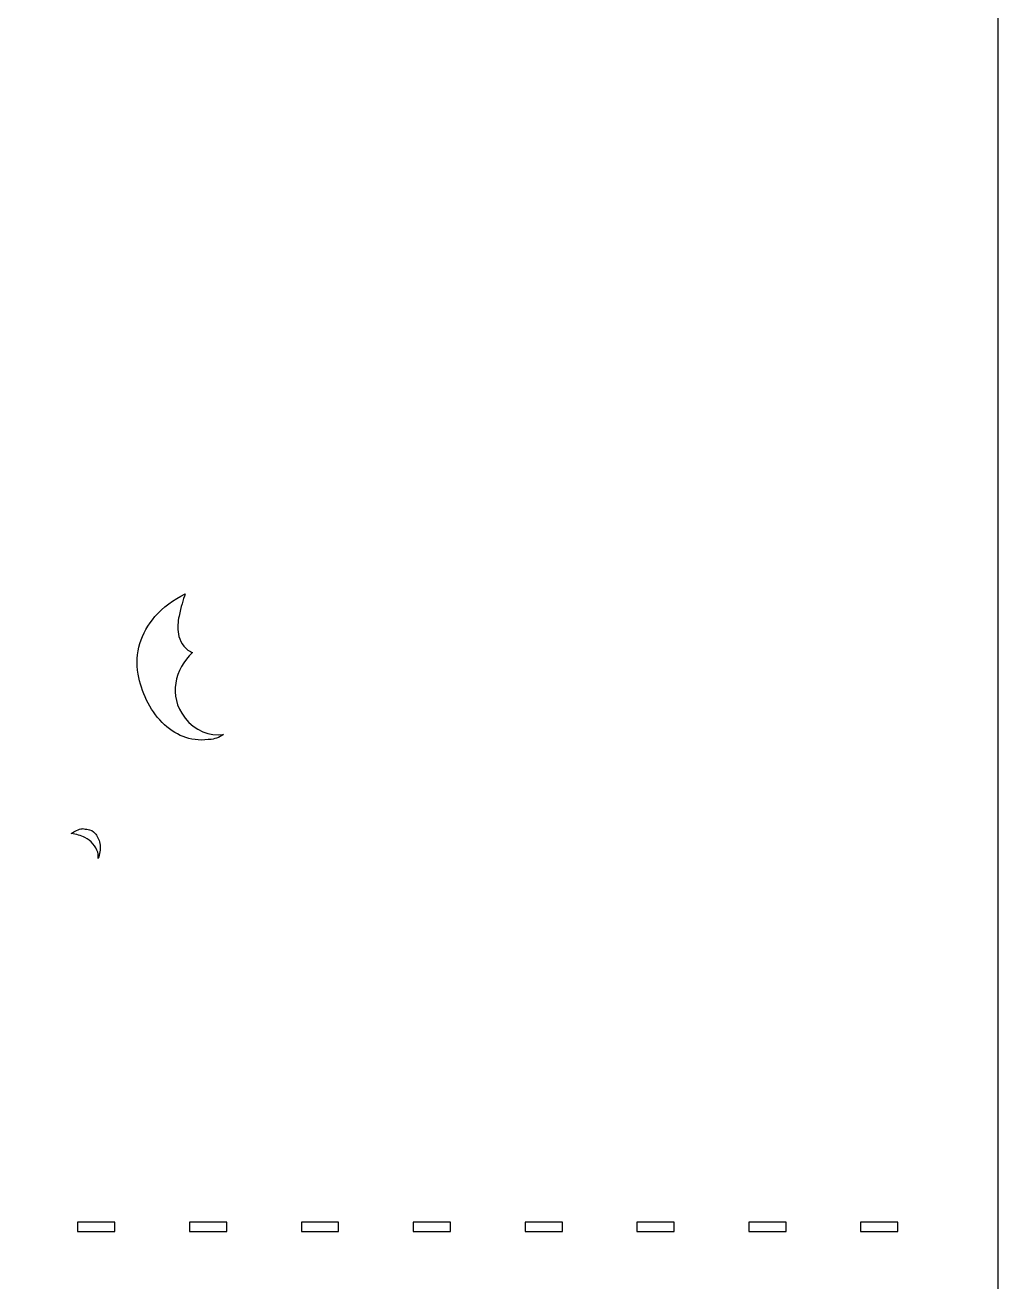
# Model space of a CAD drawing. Header units: centimetres. Extents: x -4.8 to 4.8, y -7.1 to 7.1.
# Drawn here: x 2.002 to 4.763, y -0.156 to 3.411 of the extents above; entities that cross this region are included whole.
import ezdxf

# ---------------------------------------------------------------- set-up
doc = ezdxf.new("R2010")
doc.units = ezdxf.units.CM
doc.header["$MEASUREMENT"] = 0
doc.layers.add('Layer 1', color=7, linetype='Continuous')

msp = doc.modelspace()

# ---------------------------------------------------------------- linework, layer by layer
at = {"layer": 'Layer 1', "color": 1}
for points, knots in [([(-4.76231, 7.14389), (-4.76231, 7.14389), (-4.76231, -7.14361), (-4.76231, -7.14361), (-4.76231, -7.14361), (-4.76231, -7.14361), (4.76269, -7.14361), (4.76269, -7.14361), (4.76269, -7.14361), (4.76269, -7.14361), (4.76269, 7.14389), (4.76269, 7.14389), (4.76269, 7.14389), (4.76269, 7.14389), (-4.76231, 7.14389), (-4.76231, 7.14389)], [0, 0, 0, 0, 0.2, 0.2, 0.2, 0.2, 0.4, 0.4, 0.4, 0.4, 0.6, 0.6, 0.6, 0.6, 1, 1, 1, 1]), ([(2.45585, 1.79683), (2.42336, 1.78108), (2.39289, 1.75942), (2.36986, 1.73234), (2.36986, 1.73234), (2.33075, 1.68634), (2.31158, 1.62907), (2.32273, 1.56946), (2.32273, 1.56946), (2.32284, 1.56914), (2.32262, 1.56896), (2.32273, 1.56863), (2.32273, 1.56863), (2.33043, 1.51979), (2.35492, 1.46789), (2.39053, 1.4322), (2.39053, 1.4322), (2.42614, 1.39651), (2.4699, 1.37653), (2.52117, 1.38342), (2.52117, 1.38342), (2.52226, 1.38353), (2.52338, 1.38341), (2.52448, 1.38342), (2.52448, 1.38342), (2.53873, 1.38389), (2.55225, 1.3895), (2.56499, 1.39748), (2.56499, 1.39748), (2.52501, 1.39384), (2.48324, 1.40755), (2.45585, 1.44461), (2.45585, 1.44461), (2.45558, 1.44494), (2.45529, 1.44594), (2.45502, 1.44626), (2.45502, 1.44626), (2.45476, 1.44662), (2.45445, 1.44673), (2.45419, 1.44709), (2.45419, 1.44709), (2.40708, 1.5065), (2.42725, 1.5839), (2.47651, 1.63064), (2.47651, 1.63064), (2.47434, 1.63124), (2.47273, 1.63208), (2.47072, 1.63312), (2.47072, 1.63312), (2.45067, 1.64373), (2.43983, 1.66484), (2.43682, 1.68273), (2.43682, 1.68273), (2.43381, 1.70062), (2.43548, 1.71756), (2.43847, 1.73399), (2.43847, 1.73399), (2.44319, 1.7599), (2.4507, 1.78036), (2.45583, 1.79683), (2.45583, 1.79683), (2.45583, 1.79683), (2.45585, 1.79683), (2.45585, 1.79683)], [0, 0, 0, 0, 0.0588235, 0.0588235, 0.0588235, 0.0588235, 0.1176471, 0.1176471, 0.1176471, 0.1176471, 0.1764706, 0.1764706, 0.1764706, 0.1764706, 0.2352941, 0.2352941, 0.2352941, 0.2352941, 0.2941176, 0.2941176, 0.2941176, 0.2941176, 0.3529412, 0.3529412, 0.3529412, 0.3529412, 0.4117647, 0.4117647, 0.4117647, 0.4117647, 0.4705882, 0.4705882, 0.4705882, 0.4705882, 0.5294118, 0.5294118, 0.5294118, 0.5294118, 0.5882353, 0.5882353, 0.5882353, 0.5882353, 0.6470588, 0.6470588, 0.6470588, 0.6470588, 0.7058824, 0.7058824, 0.7058824, 0.7058824, 0.7647059, 0.7647059, 0.7647059, 0.7647059, 0.8235294, 0.8235294, 0.8235294, 0.8235294, 0.8823529, 0.8823529, 0.8823529, 0.8823529, 1, 1, 1, 1]), ([(2.16316, 1.13041), (2.1552, 1.12903), (2.1406, 1.12381), (2.13257, 1.11635), (2.13257, 1.11635), (2.1469, 1.11435), (2.16024, 1.11144), (2.17143, 1.1056), (2.17143, 1.1056), (2.18882, 1.09652), (2.20264, 1.08091), (2.20781, 1.06343), (2.20781, 1.06343), (2.2095, 1.05771), (2.2092, 1.05156), (2.20946, 1.04607), (2.20946, 1.04607), (2.20988, 1.04736), (2.21074, 1.04888), (2.21111, 1.0502), (2.21111, 1.0502), (2.21455, 1.06253), (2.2157, 1.07594), (2.21359, 1.08823), (2.21359, 1.08823), (2.21148, 1.10053), (2.2063, 1.11068), (2.20036, 1.11717), (2.20036, 1.11717), (2.19442, 1.12366), (2.18816, 1.12785), (2.17638, 1.12875), (2.17638, 1.12875), (2.17356, 1.12894), (2.1708, 1.12951), (2.16811, 1.1304), (2.16811, 1.1304), (2.16742, 1.13064), (2.1658, 1.13086), (2.16315, 1.1304), (2.16315, 1.1304), (2.16315, 1.1304), (2.16316, 1.13041), (2.16316, 1.13041)], [0, 0, 0, 0, 0.0833333, 0.0833333, 0.0833333, 0.0833333, 0.1666667, 0.1666667, 0.1666667, 0.1666667, 0.25, 0.25, 0.25, 0.25, 0.3333333, 0.3333333, 0.3333333, 0.3333333, 0.4166667, 0.4166667, 0.4166667, 0.4166667, 0.5, 0.5, 0.5, 0.5, 0.5833333, 0.5833333, 0.5833333, 0.5833333, 0.6666667, 0.6666667, 0.6666667, 0.6666667, 0.75, 0.75, 0.75, 0.75, 0.8333333, 0.8333333, 0.8333333, 0.8333333, 1, 1, 1, 1]), ([(2.15076, 0.01337), (2.15076, 0.01337), (2.25659, 0.01337), (2.25659, 0.01337), (2.25659, 0.01337), (2.25659, 0.01337), (2.25659, -0.01309), (2.25659, -0.01309), (2.25659, -0.01309), (2.25659, -0.01309), (2.15076, -0.01309), (2.15076, -0.01309), (2.15076, -0.01309), (2.15076, -0.01309), (2.15076, 0.01337), (2.15076, 0.01337)], [0, 0, 0, 0, 0.2, 0.2, 0.2, 0.2, 0.4, 0.4, 0.4, 0.4, 0.6, 0.6, 0.6, 0.6, 1, 1, 1, 1]), ([(2.46826, 0.01337), (2.46826, 0.01337), (2.57409, 0.01337), (2.57409, 0.01337), (2.57409, 0.01337), (2.57409, 0.01337), (2.57409, -0.01309), (2.57409, -0.01309), (2.57409, -0.01309), (2.57409, -0.01309), (2.46826, -0.01309), (2.46826, -0.01309), (2.46826, -0.01309), (2.46826, -0.01309), (2.46826, 0.01337), (2.46826, 0.01337)], [0, 0, 0, 0, 0.2, 0.2, 0.2, 0.2, 0.4, 0.4, 0.4, 0.4, 0.6, 0.6, 0.6, 0.6, 1, 1, 1, 1]), ([(2.78576, 0.01337), (2.78576, 0.01337), (2.89159, 0.01337), (2.89159, 0.01337), (2.89159, 0.01337), (2.89159, 0.01337), (2.89159, -0.01309), (2.89159, -0.01309), (2.89159, -0.01309), (2.89159, -0.01309), (2.78576, -0.01309), (2.78576, -0.01309), (2.78576, -0.01309), (2.78576, -0.01309), (2.78576, 0.01337), (2.78576, 0.01337)], [0, 0, 0, 0, 0.2, 0.2, 0.2, 0.2, 0.4, 0.4, 0.4, 0.4, 0.6, 0.6, 0.6, 0.6, 1, 1, 1, 1]), ([(3.10326, 0.01337), (3.10326, 0.01337), (3.20909, 0.01337), (3.20909, 0.01337), (3.20909, 0.01337), (3.20909, 0.01337), (3.20909, -0.01309), (3.20909, -0.01309), (3.20909, -0.01309), (3.20909, -0.01309), (3.10326, -0.01309), (3.10326, -0.01309), (3.10326, -0.01309), (3.10326, -0.01309), (3.10326, 0.01337), (3.10326, 0.01337)], [0, 0, 0, 0, 0.2, 0.2, 0.2, 0.2, 0.4, 0.4, 0.4, 0.4, 0.6, 0.6, 0.6, 0.6, 1, 1, 1, 1]), ([(3.42076, 0.01337), (3.42076, 0.01337), (3.52659, 0.01337), (3.52659, 0.01337), (3.52659, 0.01337), (3.52659, 0.01337), (3.52659, -0.01309), (3.52659, -0.01309), (3.52659, -0.01309), (3.52659, -0.01309), (3.42076, -0.01309), (3.42076, -0.01309), (3.42076, -0.01309), (3.42076, -0.01309), (3.42076, 0.01337), (3.42076, 0.01337)], [0, 0, 0, 0, 0.2, 0.2, 0.2, 0.2, 0.4, 0.4, 0.4, 0.4, 0.6, 0.6, 0.6, 0.6, 1, 1, 1, 1]), ([(3.73826, 0.01337), (3.73826, 0.01337), (3.84409, 0.01337), (3.84409, 0.01337), (3.84409, 0.01337), (3.84409, 0.01337), (3.84409, -0.01309), (3.84409, -0.01309), (3.84409, -0.01309), (3.84409, -0.01309), (3.73826, -0.01309), (3.73826, -0.01309), (3.73826, -0.01309), (3.73826, -0.01309), (3.73826, 0.01337), (3.73826, 0.01337)], [0, 0, 0, 0, 0.2, 0.2, 0.2, 0.2, 0.4, 0.4, 0.4, 0.4, 0.6, 0.6, 0.6, 0.6, 1, 1, 1, 1]), ([(4.05576, 0.01337), (4.05576, 0.01337), (4.16159, 0.01337), (4.16159, 0.01337), (4.16159, 0.01337), (4.16159, 0.01337), (4.16159, -0.01309), (4.16159, -0.01309), (4.16159, -0.01309), (4.16159, -0.01309), (4.05576, -0.01309), (4.05576, -0.01309), (4.05576, -0.01309), (4.05576, -0.01309), (4.05576, 0.01337), (4.05576, 0.01337)], [0, 0, 0, 0, 0.2, 0.2, 0.2, 0.2, 0.4, 0.4, 0.4, 0.4, 0.6, 0.6, 0.6, 0.6, 1, 1, 1, 1]), ([(4.37326, 0.01337), (4.37326, 0.01337), (4.47909, 0.01337), (4.47909, 0.01337), (4.47909, 0.01337), (4.47909, 0.01337), (4.47909, -0.01309), (4.47909, -0.01309), (4.47909, -0.01309), (4.47909, -0.01309), (4.37326, -0.01309), (4.37326, -0.01309), (4.37326, -0.01309), (4.37326, -0.01309), (4.37326, 0.01337), (4.37326, 0.01337)], [0, 0, 0, 0, 0.2, 0.2, 0.2, 0.2, 0.4, 0.4, 0.4, 0.4, 0.6, 0.6, 0.6, 0.6, 1, 1, 1, 1])]:
    msp.add_open_spline(points, degree=3, knots=knots, dxfattribs=at)
at = {"layer": 'Layer 1', "lineweight": 25}
for points, knots in [([(-4.76231, 7.14389), (-4.76231, 7.14389), (-4.76231, -7.14361), (-4.76231, -7.14361), (-4.76231, -7.14361), (-4.76231, -7.14361), (4.76269, -7.14361), (4.76269, -7.14361), (4.76269, -7.14361), (4.76269, -7.14361), (4.76269, 7.14389), (4.76269, 7.14389), (4.76269, 7.14389), (4.76269, 7.14389), (-4.76231, 7.14389), (-4.76231, 7.14389)], [0, 0, 0, 0, 0.2, 0.2, 0.2, 0.2, 0.4, 0.4, 0.4, 0.4, 0.6, 0.6, 0.6, 0.6, 1, 1, 1, 1]), ([(2.45585, 1.79683), (2.42336, 1.78108), (2.39289, 1.75942), (2.36986, 1.73234), (2.36986, 1.73234), (2.33075, 1.68634), (2.31158, 1.62907), (2.32273, 1.56946), (2.32273, 1.56946), (2.32284, 1.56914), (2.32262, 1.56896), (2.32273, 1.56863), (2.32273, 1.56863), (2.33043, 1.51979), (2.35492, 1.46789), (2.39053, 1.4322), (2.39053, 1.4322), (2.42614, 1.39651), (2.4699, 1.37653), (2.52117, 1.38342), (2.52117, 1.38342), (2.52226, 1.38353), (2.52338, 1.38341), (2.52448, 1.38342), (2.52448, 1.38342), (2.53873, 1.38389), (2.55225, 1.3895), (2.56499, 1.39748), (2.56499, 1.39748), (2.52501, 1.39384), (2.48324, 1.40755), (2.45585, 1.44461), (2.45585, 1.44461), (2.45558, 1.44494), (2.45529, 1.44594), (2.45502, 1.44626), (2.45502, 1.44626), (2.45476, 1.44662), (2.45445, 1.44673), (2.45419, 1.44709), (2.45419, 1.44709), (2.40708, 1.5065), (2.42725, 1.5839), (2.47651, 1.63064), (2.47651, 1.63064), (2.47434, 1.63124), (2.47273, 1.63208), (2.47072, 1.63312), (2.47072, 1.63312), (2.45067, 1.64373), (2.43983, 1.66484), (2.43682, 1.68273), (2.43682, 1.68273), (2.43381, 1.70062), (2.43548, 1.71756), (2.43847, 1.73399), (2.43847, 1.73399), (2.44319, 1.7599), (2.4507, 1.78036), (2.45583, 1.79683), (2.45583, 1.79683), (2.45583, 1.79683), (2.45585, 1.79683), (2.45585, 1.79683)], [0, 0, 0, 0, 0.0588235, 0.0588235, 0.0588235, 0.0588235, 0.1176471, 0.1176471, 0.1176471, 0.1176471, 0.1764706, 0.1764706, 0.1764706, 0.1764706, 0.2352941, 0.2352941, 0.2352941, 0.2352941, 0.2941176, 0.2941176, 0.2941176, 0.2941176, 0.3529412, 0.3529412, 0.3529412, 0.3529412, 0.4117647, 0.4117647, 0.4117647, 0.4117647, 0.4705882, 0.4705882, 0.4705882, 0.4705882, 0.5294118, 0.5294118, 0.5294118, 0.5294118, 0.5882353, 0.5882353, 0.5882353, 0.5882353, 0.6470588, 0.6470588, 0.6470588, 0.6470588, 0.7058824, 0.7058824, 0.7058824, 0.7058824, 0.7647059, 0.7647059, 0.7647059, 0.7647059, 0.8235294, 0.8235294, 0.8235294, 0.8235294, 0.8823529, 0.8823529, 0.8823529, 0.8823529, 1, 1, 1, 1]), ([(2.16316, 1.13041), (2.1552, 1.12903), (2.1406, 1.12381), (2.13257, 1.11635), (2.13257, 1.11635), (2.1469, 1.11435), (2.16024, 1.11144), (2.17143, 1.1056), (2.17143, 1.1056), (2.18882, 1.09652), (2.20264, 1.08091), (2.20781, 1.06343), (2.20781, 1.06343), (2.2095, 1.05771), (2.2092, 1.05156), (2.20946, 1.04607), (2.20946, 1.04607), (2.20988, 1.04736), (2.21074, 1.04888), (2.21111, 1.0502), (2.21111, 1.0502), (2.21455, 1.06253), (2.2157, 1.07594), (2.21359, 1.08823), (2.21359, 1.08823), (2.21148, 1.10053), (2.2063, 1.11068), (2.20036, 1.11717), (2.20036, 1.11717), (2.19442, 1.12366), (2.18816, 1.12785), (2.17638, 1.12875), (2.17638, 1.12875), (2.17356, 1.12894), (2.1708, 1.12951), (2.16811, 1.1304), (2.16811, 1.1304), (2.16742, 1.13064), (2.1658, 1.13086), (2.16315, 1.1304), (2.16315, 1.1304), (2.16315, 1.1304), (2.16316, 1.13041), (2.16316, 1.13041)], [0, 0, 0, 0, 0.0833333, 0.0833333, 0.0833333, 0.0833333, 0.1666667, 0.1666667, 0.1666667, 0.1666667, 0.25, 0.25, 0.25, 0.25, 0.3333333, 0.3333333, 0.3333333, 0.3333333, 0.4166667, 0.4166667, 0.4166667, 0.4166667, 0.5, 0.5, 0.5, 0.5, 0.5833333, 0.5833333, 0.5833333, 0.5833333, 0.6666667, 0.6666667, 0.6666667, 0.6666667, 0.75, 0.75, 0.75, 0.75, 0.8333333, 0.8333333, 0.8333333, 0.8333333, 1, 1, 1, 1]), ([(2.15076, 0.01337), (2.15076, 0.01337), (2.25659, 0.01337), (2.25659, 0.01337), (2.25659, 0.01337), (2.25659, 0.01337), (2.25659, -0.01309), (2.25659, -0.01309), (2.25659, -0.01309), (2.25659, -0.01309), (2.15076, -0.01309), (2.15076, -0.01309), (2.15076, -0.01309), (2.15076, -0.01309), (2.15076, 0.01337), (2.15076, 0.01337)], [0, 0, 0, 0, 0.2, 0.2, 0.2, 0.2, 0.4, 0.4, 0.4, 0.4, 0.6, 0.6, 0.6, 0.6, 1, 1, 1, 1]), ([(2.46826, 0.01337), (2.46826, 0.01337), (2.57409, 0.01337), (2.57409, 0.01337), (2.57409, 0.01337), (2.57409, 0.01337), (2.57409, -0.01309), (2.57409, -0.01309), (2.57409, -0.01309), (2.57409, -0.01309), (2.46826, -0.01309), (2.46826, -0.01309), (2.46826, -0.01309), (2.46826, -0.01309), (2.46826, 0.01337), (2.46826, 0.01337)], [0, 0, 0, 0, 0.2, 0.2, 0.2, 0.2, 0.4, 0.4, 0.4, 0.4, 0.6, 0.6, 0.6, 0.6, 1, 1, 1, 1]), ([(2.78576, 0.01337), (2.78576, 0.01337), (2.89159, 0.01337), (2.89159, 0.01337), (2.89159, 0.01337), (2.89159, 0.01337), (2.89159, -0.01309), (2.89159, -0.01309), (2.89159, -0.01309), (2.89159, -0.01309), (2.78576, -0.01309), (2.78576, -0.01309), (2.78576, -0.01309), (2.78576, -0.01309), (2.78576, 0.01337), (2.78576, 0.01337)], [0, 0, 0, 0, 0.2, 0.2, 0.2, 0.2, 0.4, 0.4, 0.4, 0.4, 0.6, 0.6, 0.6, 0.6, 1, 1, 1, 1]), ([(3.10326, 0.01337), (3.10326, 0.01337), (3.20909, 0.01337), (3.20909, 0.01337), (3.20909, 0.01337), (3.20909, 0.01337), (3.20909, -0.01309), (3.20909, -0.01309), (3.20909, -0.01309), (3.20909, -0.01309), (3.10326, -0.01309), (3.10326, -0.01309), (3.10326, -0.01309), (3.10326, -0.01309), (3.10326, 0.01337), (3.10326, 0.01337)], [0, 0, 0, 0, 0.2, 0.2, 0.2, 0.2, 0.4, 0.4, 0.4, 0.4, 0.6, 0.6, 0.6, 0.6, 1, 1, 1, 1]), ([(3.42076, 0.01337), (3.42076, 0.01337), (3.52659, 0.01337), (3.52659, 0.01337), (3.52659, 0.01337), (3.52659, 0.01337), (3.52659, -0.01309), (3.52659, -0.01309), (3.52659, -0.01309), (3.52659, -0.01309), (3.42076, -0.01309), (3.42076, -0.01309), (3.42076, -0.01309), (3.42076, -0.01309), (3.42076, 0.01337), (3.42076, 0.01337)], [0, 0, 0, 0, 0.2, 0.2, 0.2, 0.2, 0.4, 0.4, 0.4, 0.4, 0.6, 0.6, 0.6, 0.6, 1, 1, 1, 1]), ([(3.73826, 0.01337), (3.73826, 0.01337), (3.84409, 0.01337), (3.84409, 0.01337), (3.84409, 0.01337), (3.84409, 0.01337), (3.84409, -0.01309), (3.84409, -0.01309), (3.84409, -0.01309), (3.84409, -0.01309), (3.73826, -0.01309), (3.73826, -0.01309), (3.73826, -0.01309), (3.73826, -0.01309), (3.73826, 0.01337), (3.73826, 0.01337)], [0, 0, 0, 0, 0.2, 0.2, 0.2, 0.2, 0.4, 0.4, 0.4, 0.4, 0.6, 0.6, 0.6, 0.6, 1, 1, 1, 1]), ([(4.05576, 0.01337), (4.05576, 0.01337), (4.16159, 0.01337), (4.16159, 0.01337), (4.16159, 0.01337), (4.16159, 0.01337), (4.16159, -0.01309), (4.16159, -0.01309), (4.16159, -0.01309), (4.16159, -0.01309), (4.05576, -0.01309), (4.05576, -0.01309), (4.05576, -0.01309), (4.05576, -0.01309), (4.05576, 0.01337), (4.05576, 0.01337)], [0, 0, 0, 0, 0.2, 0.2, 0.2, 0.2, 0.4, 0.4, 0.4, 0.4, 0.6, 0.6, 0.6, 0.6, 1, 1, 1, 1]), ([(4.37326, 0.01337), (4.37326, 0.01337), (4.47909, 0.01337), (4.47909, 0.01337), (4.47909, 0.01337), (4.47909, 0.01337), (4.47909, -0.01309), (4.47909, -0.01309), (4.47909, -0.01309), (4.47909, -0.01309), (4.37326, -0.01309), (4.37326, -0.01309), (4.37326, -0.01309), (4.37326, -0.01309), (4.37326, 0.01337), (4.37326, 0.01337)], [0, 0, 0, 0, 0.2, 0.2, 0.2, 0.2, 0.4, 0.4, 0.4, 0.4, 0.6, 0.6, 0.6, 0.6, 1, 1, 1, 1])]:
    msp.add_open_spline(points, degree=3, knots=knots, dxfattribs=at)

doc.saveas('drawing.dxf')
